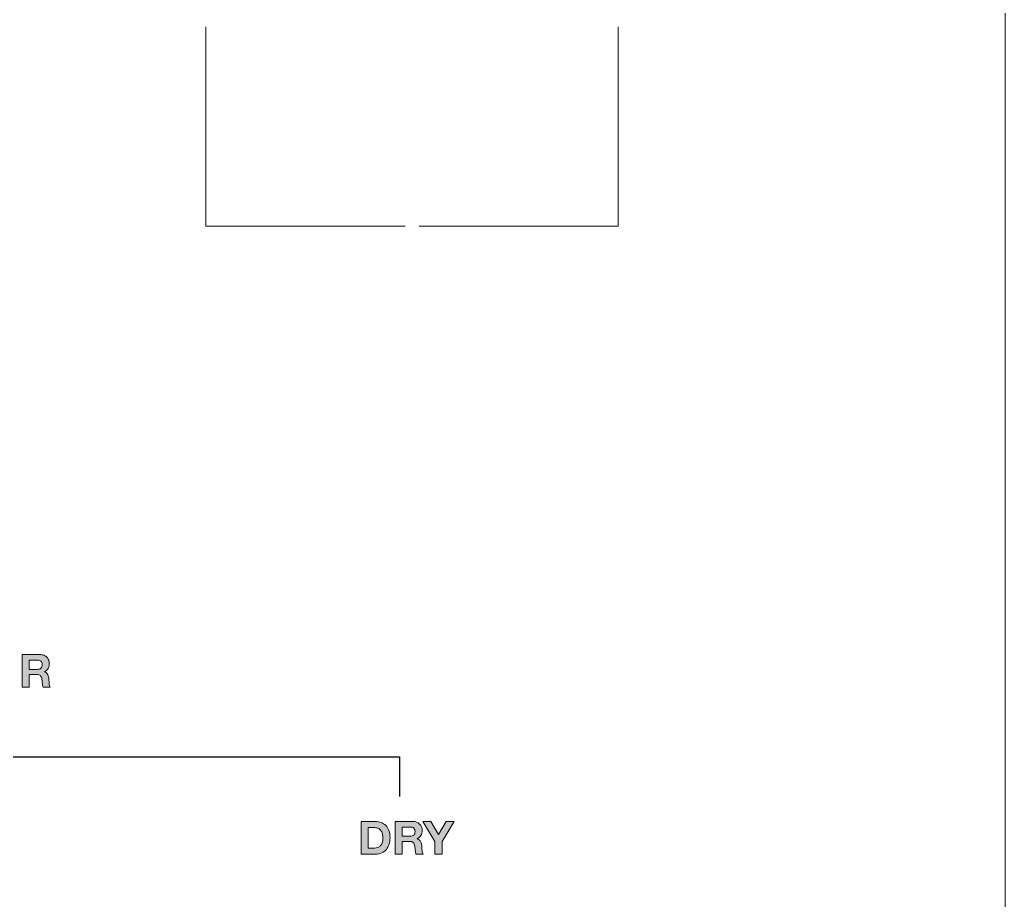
# Model space of a CAD drawing. Header units: millimetres. Extents: x -96603 to 124772, y -7961 to 11116.
# Drawn here: x 7083.6 to 7189.9, y 4626.7 to 4721.6 of the extents above; entities that cross this region are included whole.
import ezdxf

# ---------------------------------------------------------------- set-up
doc = ezdxf.new("R2010")
doc.units = ezdxf.units.MM
doc.layers.get('0').update_dxf_attribs({"lineweight": 15})
doc.layers.add('圖層 2', color=7, linetype='Continuous')

msp = doc.modelspace()

# ---------------------------------------------------------------- hatches: boundary and pattern name
h = msp.add_hatch(color=256)
edge = h.paths.add_edge_path()
edge.add_spline(control_points=[(7083.862, 4653.176), (7083.862, 4653.176), (7085.763, 4653.176), (7085.763, 4653.176)], knot_values=[24, 24, 24, 24, 25, 25, 25, 25], degree=3, periodic=0)
edge.add_spline(control_points=[(7085.763, 4653.176), (7085.921, 4653.176), (7086.063, 4653.15), (7086.19, 4653.099)], knot_values=[0, 0, 0, 0, 1, 1, 1, 1], degree=3, periodic=0)
edge.add_spline(control_points=[(7086.19, 4653.099), (7086.317, 4653.048), (7086.426, 4652.978), (7086.516, 4652.889)], knot_values=[1, 1, 1, 1, 2, 2, 2, 2], degree=3, periodic=0)
edge.add_spline(control_points=[(7086.516, 4652.889), (7086.607, 4652.8), (7086.676, 4652.697), (7086.724, 4652.58)], knot_values=[2, 2, 2, 2, 3, 3, 3, 3], degree=3, periodic=0)
edge.add_spline(control_points=[(7086.724, 4652.58), (7086.771, 4652.463), (7086.795, 4652.338), (7086.795, 4652.202), (7086.795, 4651.995), (7086.752, 4651.816), (7086.664, 4651.664)], knot_values=[3, 3, 3, 3, 4, 4, 4, 5, 5, 5, 5], degree=3, periodic=0)
edge.add_spline(control_points=[(7086.664, 4651.664), (7086.577, 4651.513), (7086.435, 4651.398), (7086.237, 4651.318)], knot_values=[5, 5, 5, 5, 6, 6, 6, 6], degree=3, periodic=0)
edge.add_spline(control_points=[(7086.237, 4651.318), (7086.237, 4651.318), (7086.237, 4651.309), (7086.237, 4651.309)], knot_values=[6, 6, 6, 6, 7, 7, 7, 7], degree=3, periodic=0)
edge.add_spline(control_points=[(7086.237, 4651.309), (7086.333, 4651.282), (7086.412, 4651.242), (7086.474, 4651.188)], knot_values=[7, 7, 7, 7, 8, 8, 8, 8], degree=3, periodic=0)
edge.add_spline(control_points=[(7086.474, 4651.188), (7086.537, 4651.133), (7086.588, 4651.069), (7086.627, 4650.995)], knot_values=[8, 8, 8, 8, 9, 9, 9, 9], degree=3, periodic=0)
edge.add_spline(control_points=[(7086.627, 4650.995), (7086.667, 4650.921), (7086.696, 4650.839), (7086.714, 4650.751), (7086.732, 4650.662), (7086.744, 4650.573), (7086.751, 4650.484)], knot_values=[9, 9, 9, 9, 10, 10, 10, 11, 11, 11, 11], degree=3, periodic=0)
edge.add_spline(control_points=[(7086.751, 4650.484), (7086.754, 4650.428), (7086.757, 4650.362), (7086.761, 4650.286)], knot_values=[11, 11, 11, 11, 12, 12, 12, 12], degree=3, periodic=0)
edge.add_spline(control_points=[(7086.761, 4650.286), (7086.764, 4650.21), (7086.77, 4650.133), (7086.778, 4650.054), (7086.786, 4649.975), (7086.799, 4649.9), (7086.818, 4649.829)], knot_values=[12, 12, 12, 12, 13, 13, 13, 14, 14, 14, 14], degree=3, periodic=0)
edge.add_spline(control_points=[(7086.818, 4649.829), (7086.835, 4649.759), (7086.863, 4649.699), (7086.899, 4649.649)], knot_values=[14, 14, 14, 14, 15, 15, 15, 15], degree=3, periodic=0)
edge.add_spline(control_points=[(7086.899, 4649.649), (7086.899, 4649.649), (7086.124, 4649.649), (7086.124, 4649.649)], knot_values=[15, 15, 15, 15, 16, 16, 16, 16], degree=3, periodic=0)
edge.add_spline(control_points=[(7086.124, 4649.649), (7086.081, 4649.761), (7086.054, 4649.894), (7086.045, 4650.049)], knot_values=[16, 16, 16, 16, 17, 17, 17, 17], degree=3, periodic=0)
edge.add_spline(control_points=[(7086.045, 4650.049), (7086.035, 4650.204), (7086.02, 4650.352), (7086, 4650.494)], knot_values=[17, 17, 17, 17, 18, 18, 18, 18], degree=3, periodic=0)
edge.add_spline(control_points=[(7086, 4650.494), (7085.974, 4650.678), (7085.918, 4650.813), (7085.832, 4650.899)], knot_values=[18, 18, 18, 18, 19, 19, 19, 19], degree=3, periodic=0)
edge.add_spline(control_points=[(7085.832, 4650.899), (7085.747, 4650.984), (7085.607, 4651.027), (7085.412, 4651.027)], knot_values=[19, 19, 19, 19, 20, 20, 20, 20], degree=3, periodic=0)
edge.add_spline(control_points=[(7085.412, 4651.027), (7085.412, 4651.027), (7084.637, 4651.027), (7084.637, 4651.027)], knot_values=[20, 20, 20, 20, 21, 21, 21, 21], degree=3, periodic=0)
edge.add_spline(control_points=[(7084.637, 4651.027), (7084.637, 4651.027), (7084.637, 4649.649), (7084.637, 4649.649)], knot_values=[21, 21, 21, 21, 22, 22, 22, 22], degree=3, periodic=0)
edge.add_spline(control_points=[(7084.637, 4649.649), (7084.637, 4649.649), (7083.862, 4649.649), (7083.862, 4649.649)], knot_values=[22, 22, 22, 22, 23, 23, 23, 23], degree=3, periodic=0)
edge.add_spline(control_points=[(7083.862, 4649.649), (7083.862, 4649.649), (7083.862, 4653.176), (7083.862, 4653.176)], knot_values=[23, 23, 23, 23, 24, 24, 24, 24], degree=3, periodic=0)
edge = h.paths.add_edge_path(flags=16)
edge.add_spline(control_points=[(7084.637, 4651.58), (7084.637, 4651.58), (7085.486, 4651.58), (7085.486, 4651.58)], knot_values=[6, 6, 6, 6, 7, 7, 7, 7], degree=3, periodic=0)
edge.add_spline(control_points=[(7085.486, 4651.58), (7085.664, 4651.58), (7085.798, 4651.62), (7085.887, 4651.699), (7085.975, 4651.778), (7086.02, 4651.906), (7086.02, 4652.084), (7086.02, 4652.255), (7085.975, 4652.38), (7085.887, 4652.457), (7085.798, 4652.534), (7085.664, 4652.573), (7085.486, 4652.573)], knot_values=[0, 0, 0, 0, 1, 1, 1, 2, 2, 2, 3, 3, 3, 4, 4, 4, 4], degree=3, periodic=0)
edge.add_spline(control_points=[(7085.486, 4652.573), (7085.486, 4652.573), (7084.637, 4652.573), (7084.637, 4652.573)], knot_values=[4, 4, 4, 4, 5, 5, 5, 5], degree=3, periodic=0)
edge.add_spline(control_points=[(7084.637, 4652.573), (7084.637, 4652.573), (7084.637, 4651.58), (7084.637, 4651.58)], knot_values=[5, 5, 5, 5, 6, 6, 6, 6], degree=3, periodic=0)
h = msp.add_hatch(color=256)
edge = h.paths.add_edge_path()
edge.add_spline(control_points=[(7123.453, 4632.721), (7123.519, 4632.938), (7123.552, 4633.175), (7123.552, 4633.432), (7123.552, 4633.725), (7123.512, 4633.98), (7123.431, 4634.198)], knot_values=[3, 3, 3, 3, 4, 4, 4, 5, 5, 5, 5], degree=3, periodic=0)
edge.add_spline(control_points=[(7123.431, 4634.198), (7123.35, 4634.415), (7123.239, 4634.596), (7123.095, 4634.741)], knot_values=[2, 2, 2, 2, 3, 3, 3, 3], degree=3, periodic=0)
edge.add_spline(control_points=[(7123.095, 4634.741), (7122.952, 4634.886), (7122.783, 4634.994), (7122.587, 4635.067)], knot_values=[1, 1, 1, 1, 2, 2, 2, 2], degree=3, periodic=0)
edge.add_spline(control_points=[(7122.587, 4635.067), (7122.391, 4635.139), (7122.179, 4635.176), (7121.952, 4635.176)], knot_values=[0, 0, 0, 0, 1, 1, 1, 1], degree=3, periodic=0)
edge.add_spline(control_points=[(7121.952, 4635.176), (7121.952, 4635.176), (7120.431, 4635.176), (7120.431, 4635.176)], knot_values=[10, 10, 10, 10, 11, 11, 11, 11], degree=3, periodic=0)
edge.add_spline(control_points=[(7120.431, 4635.176), (7120.431, 4635.176), (7120.431, 4631.649), (7120.431, 4631.649)], knot_values=[9, 9, 9, 9, 10, 10, 10, 10], degree=3, periodic=0)
edge.add_spline(control_points=[(7120.431, 4631.649), (7120.431, 4631.649), (7121.952, 4631.649), (7121.952, 4631.649)], knot_values=[8, 8, 8, 8, 9, 9, 9, 9], degree=3, periodic=0)
edge.add_spline(control_points=[(7121.952, 4631.649), (7122.222, 4631.649), (7122.456, 4631.694), (7122.656, 4631.785)], knot_values=[7, 7, 7, 7, 8, 8, 8, 8], degree=3, periodic=0)
edge.add_spline(control_points=[(7122.656, 4631.785), (7122.855, 4631.875), (7123.021, 4632), (7123.155, 4632.158)], knot_values=[6, 6, 6, 6, 7, 7, 7, 7], degree=3, periodic=0)
edge.add_spline(control_points=[(7123.155, 4632.158), (7123.288, 4632.316), (7123.388, 4632.504), (7123.453, 4632.721)], knot_values=[5, 5, 5, 5, 6, 6, 6, 6], degree=3, periodic=0)
edge = h.paths.add_edge_path(flags=16)
edge.add_spline(control_points=[(7122.725, 4633.84), (7122.759, 4633.696), (7122.777, 4633.536), (7122.777, 4633.358), (7122.777, 4633.164), (7122.752, 4632.999), (7122.703, 4632.864)], knot_values=[3, 3, 3, 3, 4, 4, 4, 5, 5, 5, 5], degree=3, periodic=0)
edge.add_spline(control_points=[(7122.703, 4632.864), (7122.653, 4632.729), (7122.587, 4632.62), (7122.505, 4632.536)], knot_values=[2, 2, 2, 2, 3, 3, 3, 3], degree=3, periodic=0)
edge.add_spline(control_points=[(7122.505, 4632.536), (7122.423, 4632.452), (7122.329, 4632.392), (7122.224, 4632.355)], knot_values=[1, 1, 1, 1, 2, 2, 2, 2], degree=3, periodic=0)
edge.add_spline(control_points=[(7122.224, 4632.355), (7122.118, 4632.319), (7122.01, 4632.301), (7121.898, 4632.301)], knot_values=[0, 0, 0, 0, 1, 1, 1, 1], degree=3, periodic=0)
edge.add_spline(control_points=[(7121.898, 4632.301), (7121.898, 4632.301), (7121.206, 4632.301), (7121.206, 4632.301)], knot_values=[10, 10, 10, 10, 11, 11, 11, 11], degree=3, periodic=0)
edge.add_spline(control_points=[(7121.206, 4632.301), (7121.206, 4632.301), (7121.206, 4634.524), (7121.206, 4634.524)], knot_values=[9, 9, 9, 9, 10, 10, 10, 10], degree=3, periodic=0)
edge.add_spline(control_points=[(7121.206, 4634.524), (7121.206, 4634.524), (7121.759, 4634.524), (7121.759, 4634.524)], knot_values=[8, 8, 8, 8, 9, 9, 9, 9], degree=3, periodic=0)
edge.add_spline(control_points=[(7121.759, 4634.524), (7121.95, 4634.524), (7122.111, 4634.496), (7122.241, 4634.442)], knot_values=[7, 7, 7, 7, 8, 8, 8, 8], degree=3, periodic=0)
edge.add_spline(control_points=[(7122.241, 4634.442), (7122.371, 4634.388), (7122.476, 4634.309), (7122.554, 4634.207)], knot_values=[6, 6, 6, 6, 7, 7, 7, 7], degree=3, periodic=0)
edge.add_spline(control_points=[(7122.554, 4634.207), (7122.634, 4634.105), (7122.69, 4633.983), (7122.725, 4633.84)], knot_values=[5, 5, 5, 5, 6, 6, 6, 6], degree=3, periodic=0)
h = msp.add_hatch(color=256)
edge = h.paths.add_edge_path()
edge.add_spline(control_points=[(7124.09, 4635.176), (7124.09, 4635.176), (7125.992, 4635.176), (7125.992, 4635.176)], knot_values=[24, 24, 24, 24, 25, 25, 25, 25], degree=3, periodic=0)
edge.add_spline(control_points=[(7125.992, 4635.176), (7126.15, 4635.176), (7126.292, 4635.15), (7126.419, 4635.099)], knot_values=[0, 0, 0, 0, 1, 1, 1, 1], degree=3, periodic=0)
edge.add_spline(control_points=[(7126.419, 4635.099), (7126.546, 4635.048), (7126.655, 4634.978), (7126.745, 4634.889)], knot_values=[1, 1, 1, 1, 2, 2, 2, 2], degree=3, periodic=0)
edge.add_spline(control_points=[(7126.745, 4634.889), (7126.836, 4634.8), (7126.905, 4634.697), (7126.953, 4634.58)], knot_values=[2, 2, 2, 2, 3, 3, 3, 3], degree=3, periodic=0)
edge.add_spline(control_points=[(7126.953, 4634.58), (7127, 4634.463), (7127.024, 4634.338), (7127.024, 4634.202), (7127.024, 4633.995), (7126.981, 4633.816), (7126.893, 4633.664)], knot_values=[3, 3, 3, 3, 4, 4, 4, 5, 5, 5, 5], degree=3, periodic=0)
edge.add_spline(control_points=[(7126.893, 4633.664), (7126.806, 4633.513), (7126.664, 4633.398), (7126.466, 4633.318)], knot_values=[5, 5, 5, 5, 6, 6, 6, 6], degree=3, periodic=0)
edge.add_spline(control_points=[(7126.466, 4633.318), (7126.466, 4633.318), (7126.466, 4633.309), (7126.466, 4633.309)], knot_values=[6, 6, 6, 6, 7, 7, 7, 7], degree=3, periodic=0)
edge.add_spline(control_points=[(7126.466, 4633.309), (7126.562, 4633.282), (7126.641, 4633.242), (7126.703, 4633.188)], knot_values=[7, 7, 7, 7, 8, 8, 8, 8], degree=3, periodic=0)
edge.add_spline(control_points=[(7126.703, 4633.188), (7126.766, 4633.133), (7126.817, 4633.069), (7126.856, 4632.995)], knot_values=[8, 8, 8, 8, 9, 9, 9, 9], degree=3, periodic=0)
edge.add_spline(control_points=[(7126.856, 4632.995), (7126.896, 4632.921), (7126.925, 4632.839), (7126.943, 4632.751), (7126.961, 4632.662), (7126.973, 4632.573), (7126.98, 4632.484)], knot_values=[9, 9, 9, 9, 10, 10, 10, 11, 11, 11, 11], degree=3, periodic=0)
edge.add_spline(control_points=[(7126.98, 4632.484), (7126.983, 4632.428), (7126.986, 4632.362), (7126.99, 4632.286)], knot_values=[11, 11, 11, 11, 12, 12, 12, 12], degree=3, periodic=0)
edge.add_spline(control_points=[(7126.99, 4632.286), (7126.993, 4632.21), (7126.999, 4632.133), (7127.007, 4632.054), (7127.015, 4631.975), (7127.028, 4631.9), (7127.047, 4631.829)], knot_values=[12, 12, 12, 12, 13, 13, 13, 14, 14, 14, 14], degree=3, periodic=0)
edge.add_spline(control_points=[(7127.047, 4631.829), (7127.064, 4631.759), (7127.092, 4631.699), (7127.128, 4631.649)], knot_values=[14, 14, 14, 14, 15, 15, 15, 15], degree=3, periodic=0)
edge.add_spline(control_points=[(7127.128, 4631.649), (7127.128, 4631.649), (7126.353, 4631.649), (7126.353, 4631.649)], knot_values=[15, 15, 15, 15, 16, 16, 16, 16], degree=3, periodic=0)
edge.add_spline(control_points=[(7126.353, 4631.649), (7126.31, 4631.761), (7126.283, 4631.894), (7126.273, 4632.049)], knot_values=[16, 16, 16, 16, 17, 17, 17, 17], degree=3, periodic=0)
edge.add_spline(control_points=[(7126.273, 4632.049), (7126.264, 4632.204), (7126.249, 4632.352), (7126.229, 4632.494)], knot_values=[17, 17, 17, 17, 18, 18, 18, 18], degree=3, periodic=0)
edge.add_spline(control_points=[(7126.229, 4632.494), (7126.203, 4632.678), (7126.147, 4632.813), (7126.061, 4632.899), (7125.975, 4632.984), (7125.836, 4633.027), (7125.641, 4633.027)], knot_values=[18, 18, 18, 18, 19, 19, 19, 20, 20, 20, 20], degree=3, periodic=0)
edge.add_spline(control_points=[(7125.641, 4633.027), (7125.641, 4633.027), (7124.866, 4633.027), (7124.866, 4633.027)], knot_values=[20, 20, 20, 20, 21, 21, 21, 21], degree=3, periodic=0)
edge.add_spline(control_points=[(7124.866, 4633.027), (7124.866, 4633.027), (7124.866, 4631.649), (7124.866, 4631.649)], knot_values=[21, 21, 21, 21, 22, 22, 22, 22], degree=3, periodic=0)
edge.add_spline(control_points=[(7124.866, 4631.649), (7124.866, 4631.649), (7124.09, 4631.649), (7124.09, 4631.649)], knot_values=[22, 22, 22, 22, 23, 23, 23, 23], degree=3, periodic=0)
edge.add_spline(control_points=[(7124.09, 4631.649), (7124.09, 4631.649), (7124.09, 4635.176), (7124.09, 4635.176)], knot_values=[23, 23, 23, 23, 24, 24, 24, 24], degree=3, periodic=0)
edge = h.paths.add_edge_path(flags=16)
edge.add_spline(control_points=[(7124.866, 4633.58), (7124.866, 4633.58), (7125.715, 4633.58), (7125.715, 4633.58)], knot_values=[6, 6, 6, 6, 7, 7, 7, 7], degree=3, periodic=0)
edge.add_spline(control_points=[(7125.715, 4633.58), (7125.893, 4633.58), (7126.027, 4633.62), (7126.116, 4633.699)], knot_values=[0, 0, 0, 0, 1, 1, 1, 1], degree=3, periodic=0)
edge.add_spline(control_points=[(7126.116, 4633.699), (7126.204, 4633.778), (7126.249, 4633.906), (7126.249, 4634.084), (7126.249, 4634.255), (7126.204, 4634.38), (7126.116, 4634.457)], knot_values=[1, 1, 1, 1, 2, 2, 2, 3, 3, 3, 3], degree=3, periodic=0)
edge.add_spline(control_points=[(7126.116, 4634.457), (7126.027, 4634.534), (7125.893, 4634.573), (7125.715, 4634.573)], knot_values=[3, 3, 3, 3, 4, 4, 4, 4], degree=3, periodic=0)
edge.add_spline(control_points=[(7125.715, 4634.573), (7125.715, 4634.573), (7124.866, 4634.573), (7124.866, 4634.573)], knot_values=[4, 4, 4, 4, 5, 5, 5, 5], degree=3, periodic=0)
edge.add_spline(control_points=[(7124.866, 4634.573), (7124.866, 4634.573), (7124.866, 4633.58), (7124.866, 4633.58)], knot_values=[5, 5, 5, 5, 6, 6, 6, 6], degree=3, periodic=0)
msp.add_hatch(color=256).paths.add_polyline_path([(7128.387, 4633.022), (7128.387, 4631.649), (7129.163, 4631.649), (7129.163, 4633.002), (7130.471, 4635.176), (7129.607, 4635.176), (7128.787, 4633.783), (7127.963, 4635.176), (7127.093, 4635.176)])

# ---------------------------------------------------------------- linework, layer by layer
msp.add_line((7189.931, 5182.649), (7189.931, 4432.649))
for points in [[(7125.181, 4699.399), (7103.681, 4699.399), (7103.681, 4720.899)], [(7148.181, 4720.899), (7148.181, 4699.399), (7126.681, 4699.399)]]:
    msp.add_lwpolyline(points)
at = {"layer": '圖層 2', "color": 7, "lineweight": 30}
for p, q in [((7035.189, 4642.136), (7124.578, 4642.136)), ((7124.578, 4642.136), (7124.578, 4637.862))]:
    msp.add_line(p, q, dxfattribs=at)
at = {"layer": '圖層 2', "lineweight": 0}
for p, q in [((7128.387, 4633.022), (7127.093, 4635.176)), ((7127.093, 4635.176), (7127.963, 4635.176)), ((7127.963, 4635.176), (7128.787, 4633.783)), ((7128.787, 4633.783), (7129.607, 4635.176)), ((7130.471, 4635.176), (7129.163, 4633.002)), ((7129.607, 4635.176), (7130.471, 4635.176)), ((7128.387, 4631.649), (7128.387, 4633.022)), ((7129.163, 4633.002), (7129.163, 4631.649)), ((7129.163, 4631.649), (7128.387, 4631.649))]:
    msp.add_line(p, q, dxfattribs=at)
for points in [[(7083.862, 4653.176), (7083.862, 4653.176), (7085.763, 4653.176), (7085.763, 4653.176)], [(7083.862, 4649.649), (7083.862, 4649.649), (7083.862, 4653.176), (7083.862, 4653.176)], [(7085.763, 4653.176), (7085.921, 4653.176), (7086.063, 4653.15), (7086.19, 4653.099)], [(7086.19, 4653.099), (7086.317, 4653.048), (7086.426, 4652.978), (7086.516, 4652.889)], [(7084.637, 4652.573), (7084.637, 4652.573), (7084.637, 4651.58), (7084.637, 4651.58)], [(7085.486, 4652.573), (7085.486, 4652.573), (7084.637, 4652.573), (7084.637, 4652.573)], [(7086.516, 4652.889), (7086.607, 4652.8), (7086.676, 4652.697), (7086.724, 4652.58)], [(7084.637, 4651.58), (7084.637, 4651.58), (7085.486, 4651.58), (7085.486, 4651.58)], [(7084.637, 4651.027), (7084.637, 4651.027), (7084.637, 4649.649), (7084.637, 4649.649)], [(7085.412, 4651.027), (7085.412, 4651.027), (7084.637, 4651.027), (7084.637, 4651.027)], [(7085.832, 4650.899), (7085.747, 4650.984), (7085.607, 4651.027), (7085.412, 4651.027)], [(7086.664, 4651.664), (7086.577, 4651.513), (7086.435, 4651.398), (7086.237, 4651.318)], [(7086.237, 4651.318), (7086.237, 4651.318), (7086.237, 4651.309), (7086.237, 4651.309)], [(7086.237, 4651.309), (7086.333, 4651.282), (7086.412, 4651.242), (7086.474, 4651.188)], [(7086.474, 4651.188), (7086.537, 4651.133), (7086.588, 4651.069), (7086.627, 4650.995)], [(7086, 4650.494), (7085.974, 4650.678), (7085.918, 4650.813), (7085.832, 4650.899)], [(7086.045, 4650.049), (7086.035, 4650.204), (7086.02, 4650.352), (7086, 4650.494)], [(7086.124, 4649.649), (7086.081, 4649.761), (7086.054, 4649.894), (7086.045, 4650.049)], [(7086.751, 4650.484), (7086.754, 4650.428), (7086.757, 4650.362), (7086.761, 4650.286)], [(7084.637, 4649.649), (7084.637, 4649.649), (7083.862, 4649.649), (7083.862, 4649.649)], [(7086.899, 4649.649), (7086.899, 4649.649), (7086.124, 4649.649), (7086.124, 4649.649)], [(7086.818, 4649.829), (7086.835, 4649.759), (7086.863, 4649.699), (7086.899, 4649.649)], [(7120.431, 4635.176), (7120.431, 4635.176), (7121.952, 4635.176), (7121.952, 4635.176)], [(7120.431, 4631.649), (7120.431, 4631.649), (7120.431, 4635.176), (7120.431, 4635.176)], [(7121.952, 4635.176), (7122.179, 4635.176), (7122.391, 4635.139), (7122.587, 4635.067)], [(7122.587, 4635.067), (7122.783, 4634.994), (7122.952, 4634.886), (7123.095, 4634.741)], [(7124.09, 4635.176), (7124.09, 4635.176), (7125.992, 4635.176), (7125.992, 4635.176)], [(7124.09, 4631.649), (7124.09, 4631.649), (7124.09, 4635.176), (7124.09, 4635.176)], [(7125.992, 4635.176), (7126.15, 4635.176), (7126.292, 4635.15), (7126.419, 4635.099)], [(7126.419, 4635.099), (7126.546, 4635.048), (7126.655, 4634.978), (7126.745, 4634.889)], [(7121.206, 4634.524), (7121.206, 4634.524), (7121.206, 4632.301), (7121.206, 4632.301)], [(7121.759, 4634.524), (7121.759, 4634.524), (7121.206, 4634.524), (7121.206, 4634.524)], [(7122.241, 4634.442), (7122.111, 4634.496), (7121.95, 4634.524), (7121.759, 4634.524)], [(7122.554, 4634.207), (7122.476, 4634.309), (7122.371, 4634.388), (7122.241, 4634.442)], [(7122.725, 4633.84), (7122.69, 4633.983), (7122.634, 4634.105), (7122.554, 4634.207)], [(7123.095, 4634.741), (7123.239, 4634.596), (7123.35, 4634.415), (7123.431, 4634.198)], [(7124.866, 4634.573), (7124.866, 4634.573), (7124.866, 4633.58), (7124.866, 4633.58)], [(7125.715, 4634.573), (7125.715, 4634.573), (7124.866, 4634.573), (7124.866, 4634.573)], [(7126.116, 4634.457), (7126.027, 4634.534), (7125.893, 4634.573), (7125.715, 4634.573)], [(7126.745, 4634.889), (7126.836, 4634.8), (7126.905, 4634.697), (7126.953, 4634.58)], [(7122.505, 4632.536), (7122.587, 4632.62), (7122.653, 4632.729), (7122.703, 4632.864)], [(7124.866, 4633.58), (7124.866, 4633.58), (7125.715, 4633.58), (7125.715, 4633.58)], [(7124.866, 4633.027), (7124.866, 4633.027), (7124.866, 4631.649), (7124.866, 4631.649)], [(7125.641, 4633.027), (7125.641, 4633.027), (7124.866, 4633.027), (7124.866, 4633.027)], [(7125.715, 4633.58), (7125.893, 4633.58), (7126.027, 4633.62), (7126.116, 4633.699)], [(7126.893, 4633.664), (7126.806, 4633.513), (7126.664, 4633.398), (7126.466, 4633.318)], [(7126.466, 4633.318), (7126.466, 4633.318), (7126.466, 4633.309), (7126.466, 4633.309)], [(7126.466, 4633.309), (7126.562, 4633.282), (7126.641, 4633.242), (7126.703, 4633.188)], [(7126.703, 4633.188), (7126.766, 4633.133), (7126.817, 4633.069), (7126.856, 4632.995)], [(7121.206, 4632.301), (7121.206, 4632.301), (7121.898, 4632.301), (7121.898, 4632.301)], [(7121.898, 4632.301), (7122.01, 4632.301), (7122.118, 4632.319), (7122.224, 4632.355)], [(7122.656, 4631.785), (7122.456, 4631.694), (7122.222, 4631.649), (7121.952, 4631.649)], [(7122.224, 4632.355), (7122.329, 4632.392), (7122.423, 4632.452), (7122.505, 4632.536)], [(7123.155, 4632.158), (7123.021, 4632), (7122.855, 4631.875), (7122.656, 4631.785)], [(7123.453, 4632.721), (7123.388, 4632.504), (7123.288, 4632.316), (7123.155, 4632.158)], [(7126.273, 4632.049), (7126.264, 4632.204), (7126.249, 4632.352), (7126.229, 4632.494)], [(7126.353, 4631.649), (7126.31, 4631.761), (7126.283, 4631.894), (7126.273, 4632.049)], [(7126.98, 4632.484), (7126.983, 4632.428), (7126.986, 4632.362), (7126.99, 4632.286)], [(7127.047, 4631.829), (7127.064, 4631.759), (7127.092, 4631.699), (7127.128, 4631.649)], [(7121.952, 4631.649), (7121.952, 4631.649), (7120.431, 4631.649), (7120.431, 4631.649)], [(7124.866, 4631.649), (7124.866, 4631.649), (7124.09, 4631.649), (7124.09, 4631.649)], [(7127.128, 4631.649), (7127.128, 4631.649), (7126.353, 4631.649), (7126.353, 4631.649)]]:
    msp.add_open_spline(points, degree=3, dxfattribs=at)
for points, knots in [([(7085.486, 4651.58), (7085.664, 4651.58), (7085.798, 4651.62), (7085.887, 4651.699), (7085.975, 4651.778), (7086.02, 4651.906), (7086.02, 4652.084), (7086.02, 4652.255), (7085.975, 4652.38), (7085.887, 4652.457), (7085.798, 4652.534), (7085.664, 4652.573), (7085.486, 4652.573)], [0, 0, 0, 0, 1, 1, 1, 2, 2, 2, 3, 3, 3, 4, 4, 4, 4]), ([(7086.724, 4652.58), (7086.771, 4652.463), (7086.795, 4652.338), (7086.795, 4652.202), (7086.795, 4651.995), (7086.752, 4651.816), (7086.664, 4651.664)], [3, 3, 3, 3, 4, 4, 4, 5, 5, 5, 5]), ([(7086.627, 4650.995), (7086.667, 4650.921), (7086.696, 4650.839), (7086.714, 4650.751), (7086.732, 4650.662), (7086.744, 4650.573), (7086.751, 4650.484)], [9, 9, 9, 9, 10, 10, 10, 11, 11, 11, 11]), ([(7086.761, 4650.286), (7086.764, 4650.21), (7086.77, 4650.133), (7086.778, 4650.054), (7086.786, 4649.975), (7086.799, 4649.9), (7086.818, 4649.829)], [12, 12, 12, 12, 13, 13, 13, 14, 14, 14, 14]), ([(7123.431, 4634.198), (7123.512, 4633.98), (7123.552, 4633.725), (7123.552, 4633.432), (7123.552, 4633.175), (7123.519, 4632.938), (7123.453, 4632.721)], [3, 3, 3, 3, 4, 4, 4, 5, 5, 5, 5]), ([(7126.116, 4633.699), (7126.204, 4633.778), (7126.249, 4633.906), (7126.249, 4634.084), (7126.249, 4634.255), (7126.204, 4634.38), (7126.116, 4634.457)], [1, 1, 1, 1, 2, 2, 2, 3, 3, 3, 3]), ([(7126.953, 4634.58), (7127, 4634.463), (7127.024, 4634.338), (7127.024, 4634.202), (7127.024, 4633.995), (7126.981, 4633.816), (7126.893, 4633.664)], [3, 3, 3, 3, 4, 4, 4, 5, 5, 5, 5]), ([(7122.703, 4632.864), (7122.752, 4632.999), (7122.777, 4633.164), (7122.777, 4633.358), (7122.777, 4633.536), (7122.759, 4633.696), (7122.725, 4633.84)], [3, 3, 3, 3, 4, 4, 4, 5, 5, 5, 5]), ([(7126.229, 4632.494), (7126.203, 4632.678), (7126.147, 4632.813), (7126.061, 4632.899), (7125.975, 4632.984), (7125.836, 4633.027), (7125.641, 4633.027)], [18, 18, 18, 18, 19, 19, 19, 20, 20, 20, 20]), ([(7126.856, 4632.995), (7126.896, 4632.921), (7126.925, 4632.839), (7126.943, 4632.751), (7126.961, 4632.662), (7126.973, 4632.573), (7126.98, 4632.484)], [9, 9, 9, 9, 10, 10, 10, 11, 11, 11, 11]), ([(7126.99, 4632.286), (7126.993, 4632.21), (7126.999, 4632.133), (7127.007, 4632.054), (7127.015, 4631.975), (7127.028, 4631.9), (7127.047, 4631.829)], [12, 12, 12, 12, 13, 13, 13, 14, 14, 14, 14])]:
    msp.add_open_spline(points, degree=3, knots=knots, dxfattribs=at)

doc.saveas('drawing.dxf')
